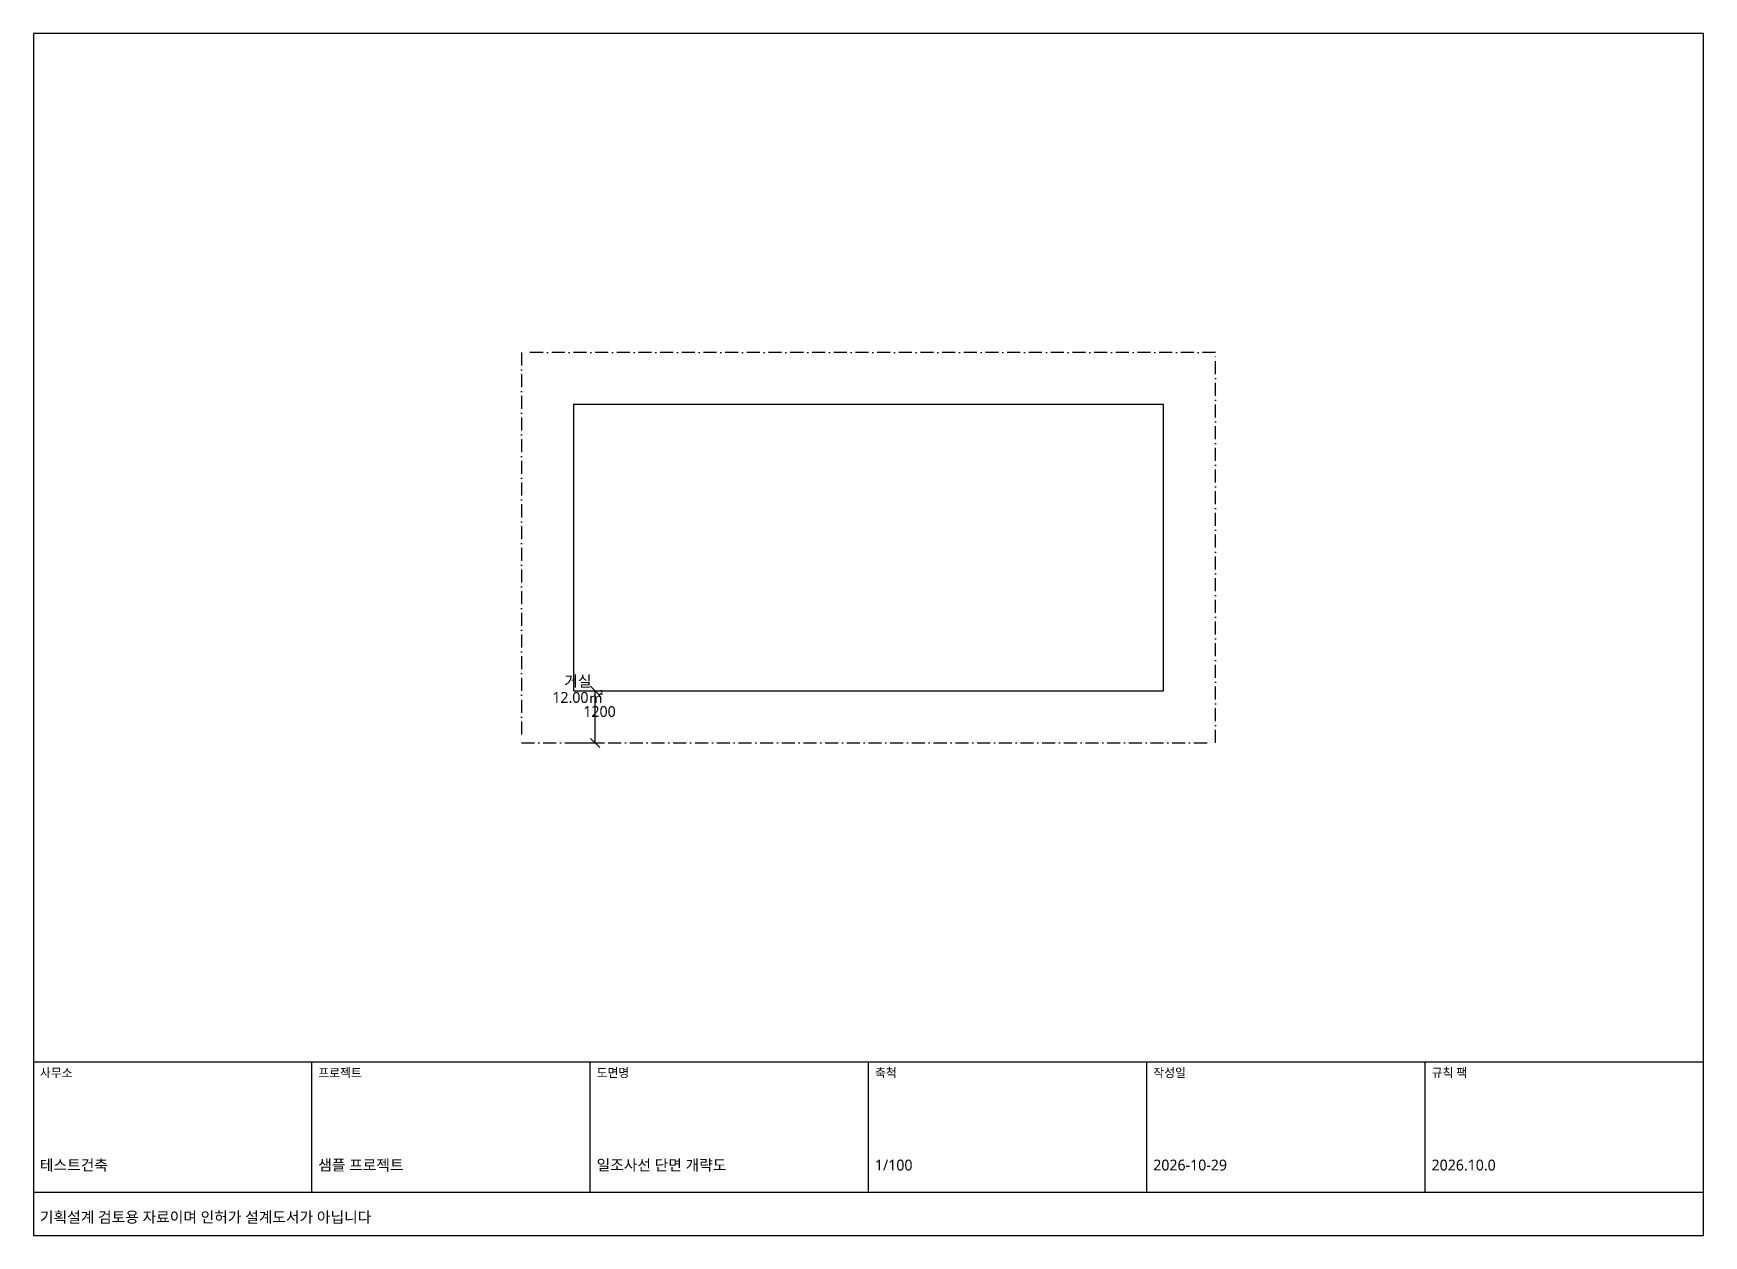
# Model space of a CAD drawing. Header units: millimetres. Extents: x -11250 to 27250, y -11350 to 16350.
import ezdxf
from ezdxf.enums import TextEntityAlignment as Align

# ---------------------------------------------------------------- set-up
doc = ezdxf.new("R2010")
doc.units = ezdxf.units.MM
doc.header["$LTSCALE"] = 100
doc.linetypes.add('DASHDOT', pattern=[5, 3, -1, 0, -1])
for name, color, linetype in [('A-ANNO-DIMS', 1, 'CONTINUOUS'), ('A-AREA', 6, 'CONTINUOUS'), ('A-AREA-IDEN', 7, 'CONTINUOUS'), ('A-MASS', 7, 'CONTINUOUS'), ('A-SITE-BNDY', 1, 'DASHDOT'), ('A-TTLB', 7, 'CONTINUOUS')]:
    doc.layers.add(name, color=color, linetype=linetype)
doc.styles.add('ARCH-KR', font='malgun.ttf')

msp = doc.modelspace()

# ---------------------------------------------------------------- linework, layer by layer
at = {"layer": 'A-ANNO-DIMS'}
for p, q in [((1300, 1200), (1900, 1200)), ((1806, 1094), (1594, 1306)), ((1700, 0), (1700, 1200)), ((1300, 0), (1900, 0)), ((1806, -106), (1594, 106))]:
    msp.add_line(p, q, dxfattribs=at)
at = {"layer": 'A-AREA'}
msp.add_lwpolyline([(1200, 1200), (14800, 1200), (14800, 7800), (1200, 7800)], close=True, dxfattribs=at)
at = {"layer": 'A-MASS'}
msp.add_lwpolyline([(1200, 1200), (14800, 1200), (14800, 7800), (1200, 7800)], close=True, dxfattribs=at)
at = {"layer": 'A-SITE-BNDY'}
msp.add_lwpolyline([(0, 0), (16000, 0), (16000, 9000), (0, 9000)], close=True, dxfattribs=at)
at = {"layer": 'A-TTLB'}
for p, q in [((-11250, -7350), (27250, -7350)), ((-4834, -10350), (-4834, -7350)), ((1582, -10350), (1582, -7350)), ((7998, -10350), (7998, -7350)), ((14414, -10350), (14414, -7350)), ((20830, -10350), (20830, -7350)), ((-11250, -10350), (27250, -10350))]:
    msp.add_line(p, q, dxfattribs=at)
msp.add_lwpolyline([(-11250, -11350), (27250, -11350), (27250, 16350), (-11250, 16350)], close=True, dxfattribs=at)

# ---------------------------------------------------------------- texts
at = {"layer": 'A-ANNO-DIMS', "style": 'ARCH-KR'}
msp.add_text('1200', height=250, dxfattribs=at).set_placement((1800, 600), align=Align.CENTER)
at = {"layer": 'A-AREA-IDEN', "style": 'ARCH-KR'}
for s, p in [('거실', (1300, 1300)), ('12.00㎡', (1300, 925))]:
    msp.add_text(s, height=250, dxfattribs=at).set_placement(p, align=Align.CENTER)
at = {"layer": 'A-TTLB', "style": 'ARCH-KR'}
for s, height, p in [('사무소', 200, (-11100, -7700)), ('프로젝트', 200, (-4684, -7700)), ('도면명', 200, (1732, -7700)), ('축척', 200, (8148, -7700)), ('작성일', 200, (14564, -7700)), ('규칙 팩', 200, (20980, -7700)), ('테스트건축', 250, (-11100, -9850)), ('샘플 프로젝트', 250, (-4684, -9850)), ('일조사선 단면 개략도', 250, (1732, -9850)), ('1/100', 250, (8148, -9850)), ('2026-10-29', 250, (14564, -9850)), ('2026.10.0', 250, (20980, -9850)), ('기획설계 검토용 자료이며 인허가 설계도서가 아닙니다', 250, (-11100, -11050))]:
    msp.add_text(s, height=height, dxfattribs=at).set_placement(p)

doc.saveas('drawing.dxf')
